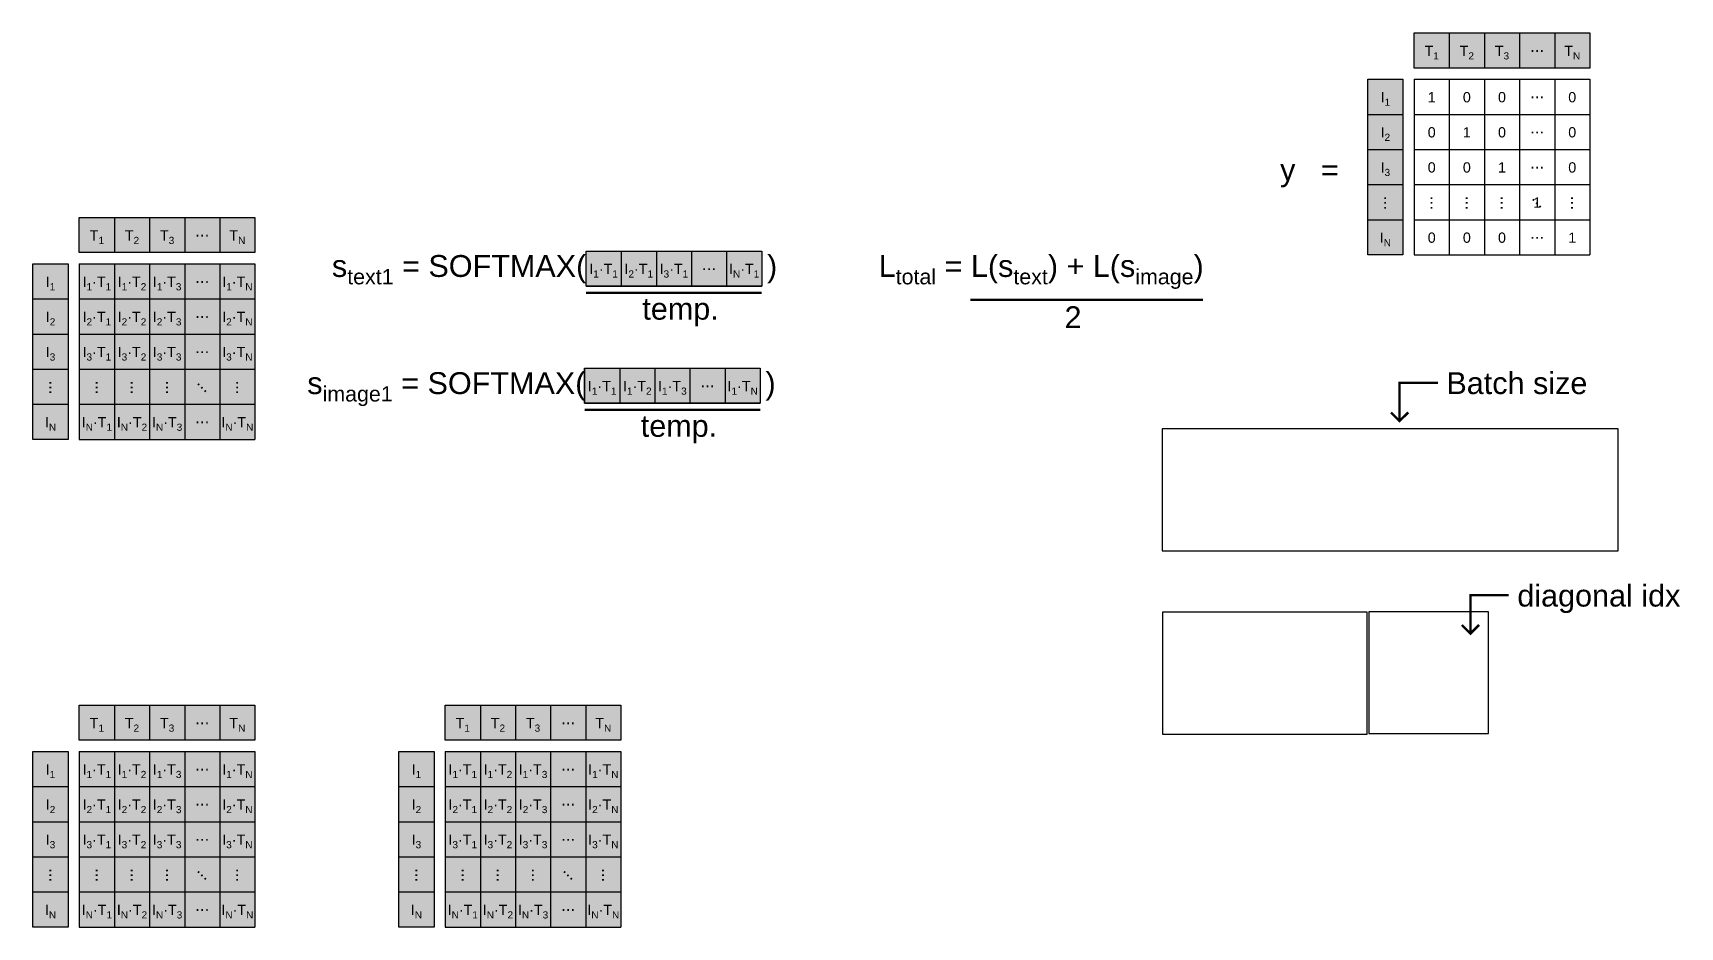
# Model space of a CAD drawing. Header units: inches. Extents: x 50 to 815, y -47 to 438.
# Drawn here: x 477 to 814.5, y -47.3 to 136 of the extents above; entities that cross this region are included whole.
import ezdxf
from ezdxf.xclip import XClip

# ---------------------------------------------------------------- set-up
doc = ezdxf.new("R2010")
doc.units = ezdxf.units.IN
doc.header["$MEASUREMENT"] = 0
doc.header["$XCLIPFRAME"] = 2
for name, color, linetype in [('general_borders', 7, 'Continuous'), ('general_details', 8, 'Continuous'), ('image_fill', 21, 'Continuous'), ('text', 252, 'Continuous'), ('text_fill', 211, 'Continuous'), ('zz_viewport', 40, 'Continuous')]:
    doc.layers.add(name, color=color, linetype=linetype)
doc.styles.get("Standard").update_dxf_attribs({"font": 'arial.ttf'})
picture_1 = doc.add_image_def('image3.png', size_in_pixel=(2150, 580))

# ---------------------------------------------------------------- blocks, each defined once
blk = doc.blocks.new('A$C6698917c')
at = {"layer": 'general_borders'}
image = blk.add_image(picture_1, insert=(0, 0), size_in_units=(93.61, 25.25), dxfattribs=at)
image.dxf.flags = 15

msp = doc.modelspace()

# ---------------------------------------------------------------- hatches: boundary and pattern name
at = {"layer": 'general_details', "true_color": 0x22346e, "transparency": 33554653}
h = msp.add_hatch(color=159, dxfattribs=at)
h.dxf.hatch_style = 1
h.paths.add_polyline_path([(590.33, 84.12), (590.33, 91.32), (597.53, 91.32), (597.53, 84.12)])
at = {"layer": 'general_details', "true_color": 0x22346e, "transparency": 33554498}
h = msp.add_hatch(color=159, dxfattribs=at)
h.dxf.hatch_style = 1
h.paths.add_polyline_path([(597.53, 84.12), (597.53, 91.32), (604.73, 91.32), (604.73, 84.12)])
at = {"layer": 'general_details', "true_color": 0x22346e, "transparency": 33554465}
h = msp.add_hatch(color=159, dxfattribs=at)
h.dxf.hatch_style = 1
h.paths.add_polyline_path([(604.73, 84.12), (604.73, 91.32), (611.93, 91.32), (611.93, 84.12)])
at = {"layer": 'general_details', "true_color": 0x22346e, "transparency": 33554498}
h = msp.add_hatch(color=159, dxfattribs=at)
h.dxf.hatch_style = 1
h.paths.add_polyline_path([(611.93, 84.12), (611.93, 91.32), (619.13, 91.32), (619.13, 84.12)])
at = {"layer": 'general_details', "true_color": 0x22346e, "transparency": 33554483}
h = msp.add_hatch(color=159, dxfattribs=at)
h.dxf.hatch_style = 1
h.paths.add_polyline_path([(619.13, 84.12), (619.13, 91.32), (626.33, 91.32), (626.33, 84.12)])
at = {"layer": 'general_details', "true_color": 0x22346e, "transparency": 33554653}
h = msp.add_hatch(color=159, dxfattribs=at)
h.dxf.hatch_style = 1
h.paths.add_polyline_path([(486.46, 81.51), (493.66, 81.51), (493.66, 88.71), (486.46, 88.71)])
at = {"layer": 'general_details', "true_color": 0x22346e, "transparency": 33554465}
h = msp.add_hatch(color=159, dxfattribs=at)
h.dxf.hatch_style = 1
h.paths.add_polyline_path([(500.86, 88.71), (493.66, 88.71), (493.66, 81.51), (500.86, 81.51)])
at = {"layer": 'general_details', "true_color": 0x22346e, "transparency": 33554483}
h = msp.add_hatch(color=159, dxfattribs=at)
h.dxf.hatch_style = 1
h.paths.add_polyline_path([(508.06, 88.71), (500.86, 88.71), (500.86, 81.51), (508.06, 81.51)])
at = {"layer": 'general_details', "true_color": 0x22346e, "transparency": 33554528}
h = msp.add_hatch(color=159, dxfattribs=at)
h.dxf.hatch_style = 1
h.paths.add_polyline_path([(515.26, 88.71), (508.06, 88.71), (508.06, 81.51), (515.26, 81.51)])
at = {"layer": 'general_details', "true_color": 0x22346e, "transparency": 33554541}
h = msp.add_hatch(color=159, dxfattribs=at)
h.dxf.hatch_style = 1
h.paths.add_polyline_path([(522.46, 88.71), (515.26, 88.71), (515.26, 81.51), (522.46, 81.51)])
at = {"layer": 'general_details', "true_color": 0x22346e, "transparency": 33554498}
h = msp.add_hatch(color=159, dxfattribs=at)
h.dxf.hatch_style = 1
h.paths.add_polyline_path([(493.66, 81.51), (486.46, 81.51), (486.46, 74.31), (493.66, 74.31)])
at = {"layer": 'general_details', "true_color": 0x22346e, "transparency": 33554674}
h = msp.add_hatch(color=159, dxfattribs=at)
h.dxf.hatch_style = 1
h.paths.add_polyline_path([(500.86, 81.51), (493.66, 81.51), (493.66, 74.31), (500.86, 74.31)])
at = {"layer": 'general_details', "true_color": 0x22346e, "transparency": 33554528}
h = msp.add_hatch(color=159, dxfattribs=at)
h.dxf.hatch_style = 1
h.paths.add_polyline_path([(508.06, 81.51), (500.86, 81.51), (500.86, 74.31), (508.06, 74.31)])
at = {"layer": 'general_details', "true_color": 0x22346e, "transparency": 33554498}
h = msp.add_hatch(color=159, dxfattribs=at)
h.dxf.hatch_style = 1
h.paths.add_polyline_path([(515.26, 81.51), (508.06, 81.51), (508.06, 74.31), (515.26, 74.31)])
at = {"layer": 'general_details', "true_color": 0x22346e, "transparency": 33554483}
h = msp.add_hatch(color=159, dxfattribs=at)
h.dxf.hatch_style = 1
h.paths.add_polyline_path([(522.46, 81.51), (515.26, 81.51), (515.26, 74.31), (522.46, 74.31)])
at = {"layer": 'general_details', "true_color": 0x22346e, "transparency": 33554465}
h = msp.add_hatch(color=159, dxfattribs=at)
h.dxf.hatch_style = 1
h.paths.add_polyline_path([(493.66, 74.31), (486.46, 74.31), (486.46, 67.11), (493.66, 67.11)])
at = {"layer": 'general_details', "true_color": 0x22346e, "transparency": 33554483}
h = msp.add_hatch(color=159, dxfattribs=at)
h.dxf.hatch_style = 1
h.paths.add_polyline_path([(500.86, 74.31), (493.66, 74.31), (493.66, 67.11), (500.86, 67.11)])
at = {"layer": 'general_details', "true_color": 0x22346e, "transparency": 33554636}
h = msp.add_hatch(color=159, dxfattribs=at)
h.dxf.hatch_style = 1
h.paths.add_polyline_path([(508.06, 74.31), (500.86, 74.31), (500.86, 67.11), (508.06, 67.11)])
at = {"layer": 'general_details', "true_color": 0x22346e, "transparency": 33554541}
h = msp.add_hatch(color=159, dxfattribs=at)
h.dxf.hatch_style = 1
h.paths.add_polyline_path([(515.26, 74.31), (508.06, 74.31), (508.06, 67.11), (515.26, 67.11)])
at = {"layer": 'general_details', "true_color": 0x22346e, "transparency": 33554483}
h = msp.add_hatch(color=159, dxfattribs=at)
h.dxf.hatch_style = 1
h.paths.add_polyline_path([(522.46, 74.31), (515.26, 74.31), (515.26, 67.11), (522.46, 67.11)])
at = {"layer": 'general_details', "true_color": 0x22346e, "transparency": 33554498}
h = msp.add_hatch(color=159, dxfattribs=at)
h.dxf.hatch_style = 1
h.paths.add_polyline_path([(493.66, 67.11), (486.46, 67.11), (486.46, 59.91), (493.66, 59.91)])
at = {"layer": 'general_details', "true_color": 0x22346e, "transparency": 33554590}
h = msp.add_hatch(color=159, dxfattribs=at)
h.dxf.hatch_style = 1
h.paths.add_polyline_path([(500.86, 67.11), (493.66, 67.11), (493.66, 59.91), (500.86, 59.91)])
at = {"layer": 'general_details', "true_color": 0x22346e, "transparency": 33554483}
h = msp.add_hatch(color=159, dxfattribs=at)
h.dxf.hatch_style = 1
h.paths.add_polyline_path([(508.06, 67.11), (500.86, 67.11), (500.86, 59.91), (508.06, 59.91)])
at = {"layer": 'general_details', "true_color": 0x22346e, "transparency": 33554666}
h = msp.add_hatch(color=159, dxfattribs=at)
h.dxf.hatch_style = 1
h.paths.add_polyline_path([(515.26, 67.11), (508.06, 67.11), (508.06, 59.91), (515.26, 59.91)])
at = {"layer": 'general_details', "true_color": 0x22346e, "transparency": 33554465}
h = msp.add_hatch(color=159, dxfattribs=at)
h.dxf.hatch_style = 1
h.paths.add_polyline_path([(522.46, 67.11), (515.26, 67.11), (515.26, 59.91), (522.46, 59.91)])
at = {"layer": 'general_details', "true_color": 0x22346e, "transparency": 33554653}
h = msp.add_hatch(color=159, dxfattribs=at)
h.dxf.hatch_style = 1
h.paths.add_polyline_path([(590.02, 60.1), (597.22, 60.1), (597.22, 67.3), (590.02, 67.3)])
at = {"layer": 'general_details', "true_color": 0x22346e, "transparency": 33554465}
h = msp.add_hatch(color=159, dxfattribs=at)
h.dxf.hatch_style = 1
h.paths.add_polyline_path([(604.42, 67.3), (597.22, 67.3), (597.22, 60.1), (604.42, 60.1)])
at = {"layer": 'general_details', "true_color": 0x22346e, "transparency": 33554483}
h = msp.add_hatch(color=159, dxfattribs=at)
h.dxf.hatch_style = 1
h.paths.add_polyline_path([(611.62, 67.3), (604.42, 67.3), (604.42, 60.1), (611.62, 60.1)])
at = {"layer": 'general_details', "true_color": 0x22346e, "transparency": 33554528}
h = msp.add_hatch(color=159, dxfattribs=at)
h.dxf.hatch_style = 1
h.paths.add_polyline_path([(618.82, 67.3), (611.62, 67.3), (611.62, 60.1), (618.82, 60.1)])
at = {"layer": 'general_details', "true_color": 0x22346e, "transparency": 33554541}
h = msp.add_hatch(color=159, dxfattribs=at)
h.dxf.hatch_style = 1
h.paths.add_polyline_path([(626.02, 67.3), (618.82, 67.3), (618.82, 60.1), (626.02, 60.1)])
at = {"layer": 'general_details', "true_color": 0x22346e, "transparency": 33554483}
h = msp.add_hatch(color=159, dxfattribs=at)
h.dxf.hatch_style = 1
h.paths.add_polyline_path([(493.66, 59.91), (486.46, 59.91), (486.46, 52.71), (493.66, 52.71)])
at = {"layer": 'general_details', "true_color": 0x22346e, "transparency": 33554559}
h = msp.add_hatch(color=159, dxfattribs=at)
h.dxf.hatch_style = 1
h.paths.add_polyline_path([(500.86, 59.91), (493.66, 59.91), (493.66, 52.71), (500.86, 52.71)])
at = {"layer": 'general_details', "true_color": 0x22346e, "transparency": 33554528}
h = msp.add_hatch(color=159, dxfattribs=at)
h.dxf.hatch_style = 1
h.paths.add_polyline_path([(508.06, 59.91), (500.86, 59.91), (500.86, 52.71), (508.06, 52.71)])
at = {"layer": 'general_details', "true_color": 0x22346e, "transparency": 33554483}
h = msp.add_hatch(color=159, dxfattribs=at)
h.dxf.hatch_style = 1
h.paths.add_polyline_path([(515.26, 59.91), (508.06, 59.91), (508.06, 52.71), (515.26, 52.71)])
at = {"layer": 'general_details', "true_color": 0x22346e, "transparency": 33554656}
h = msp.add_hatch(color=159, dxfattribs=at)
h.dxf.hatch_style = 1
h.paths.add_polyline_path([(522.46, 59.91), (515.26, 59.91), (515.26, 52.71), (522.46, 52.71)])
at = {"layer": 'general_details', "true_color": 0x22346e, "transparency": 33554653}
h = msp.add_hatch(color=159, dxfattribs=at)
h.dxf.hatch_style = 1
h.paths.add_polyline_path([(486.46, -18.49), (493.66, -18.49), (493.66, -11.29), (486.46, -11.29)])
at = {"layer": 'general_details', "true_color": 0x22346e, "transparency": 33554465}
h = msp.add_hatch(color=159, dxfattribs=at)
h.dxf.hatch_style = 1
h.paths.add_polyline_path([(500.86, -11.29), (493.66, -11.29), (493.66, -18.49), (500.86, -18.49)])
at = {"layer": 'general_details', "true_color": 0x22346e, "transparency": 33554483}
h = msp.add_hatch(color=159, dxfattribs=at)
h.dxf.hatch_style = 1
h.paths.add_polyline_path([(508.06, -11.29), (500.86, -11.29), (500.86, -18.49), (508.06, -18.49)])
at = {"layer": 'general_details', "true_color": 0x22346e, "transparency": 33554528}
h = msp.add_hatch(color=159, dxfattribs=at)
h.dxf.hatch_style = 1
h.paths.add_polyline_path([(515.26, -11.29), (508.06, -11.29), (508.06, -18.49), (515.26, -18.49)])
at = {"layer": 'general_details', "true_color": 0x22346e, "transparency": 33554541}
h = msp.add_hatch(color=159, dxfattribs=at)
h.dxf.hatch_style = 1
h.paths.add_polyline_path([(522.46, -11.29), (515.26, -11.29), (515.26, -18.49), (522.46, -18.49)])
at = {"layer": 'general_details', "true_color": 0x22346e, "transparency": 33554653}
h = msp.add_hatch(color=159, dxfattribs=at)
h.dxf.hatch_style = 1
h.paths.add_polyline_path([(561.46, -18.49), (568.66, -18.49), (568.66, -11.29), (561.46, -11.29)])
at = {"layer": 'general_details', "true_color": 0x22346e, "transparency": 33554465}
h = msp.add_hatch(color=159, dxfattribs=at)
h.dxf.hatch_style = 1
h.paths.add_polyline_path([(575.86, -11.29), (568.66, -11.29), (568.66, -18.49), (575.86, -18.49)])
at = {"layer": 'general_details', "true_color": 0x22346e, "transparency": 33554480}
h = msp.add_hatch(color=159, dxfattribs=at)
h.dxf.hatch_style = 1
h.paths.add_polyline_path([(583.06, -11.29), (575.86, -11.29), (575.86, -18.49), (583.06, -18.49)])
at = {"layer": 'general_details', "true_color": 0x22346e, "transparency": 33554475}
h = msp.add_hatch(color=159, dxfattribs=at)
h.dxf.hatch_style = 1
h.paths.add_polyline_path([(590.26, -11.29), (583.06, -11.29), (583.06, -18.49), (590.26, -18.49)])
at = {"layer": 'general_details', "true_color": 0x22346e, "transparency": 33554457}
h = msp.add_hatch(color=159, dxfattribs=at)
h.dxf.hatch_style = 1
h.paths.add_polyline_path([(597.46, -11.29), (590.26, -11.29), (590.26, -18.49), (597.46, -18.49)])
at = {"layer": 'general_details', "true_color": 0x22346e, "transparency": 33554498}
h = msp.add_hatch(color=159, dxfattribs=at)
h.dxf.hatch_style = 1
h.paths.add_polyline_path([(493.66, -18.49), (486.46, -18.49), (486.46, -25.69), (493.66, -25.69)])
at = {"layer": 'general_details', "true_color": 0x22346e, "transparency": 33554674}
h = msp.add_hatch(color=159, dxfattribs=at)
h.dxf.hatch_style = 1
h.paths.add_polyline_path([(500.86, -18.49), (493.66, -18.49), (493.66, -25.69), (500.86, -25.69)])
at = {"layer": 'general_details', "true_color": 0x22346e, "transparency": 33554528}
h = msp.add_hatch(color=159, dxfattribs=at)
h.dxf.hatch_style = 1
h.paths.add_polyline_path([(508.06, -18.49), (500.86, -18.49), (500.86, -25.69), (508.06, -25.69)])
at = {"layer": 'general_details', "true_color": 0x22346e, "transparency": 33554498}
h = msp.add_hatch(color=159, dxfattribs=at)
h.dxf.hatch_style = 1
h.paths.add_polyline_path([(515.26, -18.49), (508.06, -18.49), (508.06, -25.69), (515.26, -25.69)])
at = {"layer": 'general_details', "true_color": 0x22346e, "transparency": 33554483}
h = msp.add_hatch(color=159, dxfattribs=at)
h.dxf.hatch_style = 1
h.paths.add_polyline_path([(522.46, -18.49), (515.26, -18.49), (515.26, -25.69), (522.46, -25.69)])
at = {"layer": 'general_details', "true_color": 0x22346e, "transparency": 33554488}
h = msp.add_hatch(color=159, dxfattribs=at)
h.dxf.hatch_style = 1
h.paths.add_polyline_path([(568.66, -18.49), (561.46, -18.49), (561.46, -25.69), (568.66, -25.69)])
at = {"layer": 'general_details', "true_color": 0x22346e, "transparency": 33554674}
h = msp.add_hatch(color=159, dxfattribs=at)
h.dxf.hatch_style = 1
h.paths.add_polyline_path([(575.86, -18.49), (568.66, -18.49), (568.66, -25.69), (575.86, -25.69)])
at = {"layer": 'general_details', "true_color": 0x22346e, "transparency": 33554462}
h = msp.add_hatch(color=159, dxfattribs=at)
h.dxf.hatch_style = 1
h.paths.add_polyline_path([(583.06, -18.49), (575.86, -18.49), (575.86, -25.69), (583.06, -25.69)])
at = {"layer": 'general_details', "true_color": 0x22346e, "transparency": 33554498}
h = msp.add_hatch(color=159, dxfattribs=at)
h.dxf.hatch_style = 1
h.paths.add_polyline_path([(590.26, -18.49), (583.06, -18.49), (583.06, -25.69), (590.26, -25.69)])
at = {"layer": 'general_details', "true_color": 0x22346e, "transparency": 33554483}
h = msp.add_hatch(color=159, dxfattribs=at)
h.dxf.hatch_style = 1
h.paths.add_polyline_path([(597.46, -18.49), (590.26, -18.49), (590.26, -25.69), (597.46, -25.69)])
at = {"layer": 'general_details', "true_color": 0x22346e, "transparency": 33554516}
h = msp.add_hatch(color=159, dxfattribs=at)
h.dxf.hatch_style = 1
h.paths.add_polyline_path([(493.66, -25.69), (486.46, -25.69), (486.46, -32.89), (493.66, -32.89)])
at = {"layer": 'general_details', "true_color": 0x22346e, "transparency": 33554483}
h = msp.add_hatch(color=159, dxfattribs=at)
h.dxf.hatch_style = 1
h.paths.add_polyline_path([(500.86, -25.69), (493.66, -25.69), (493.66, -32.89), (500.86, -32.89)])
at = {"layer": 'general_details', "true_color": 0x22346e, "transparency": 33554636}
h = msp.add_hatch(color=159, dxfattribs=at)
h.dxf.hatch_style = 1
h.paths.add_polyline_path([(508.06, -25.69), (500.86, -25.69), (500.86, -32.89), (508.06, -32.89)])
at = {"layer": 'general_details', "true_color": 0x22346e, "transparency": 33554554}
h = msp.add_hatch(color=159, dxfattribs=at)
h.dxf.hatch_style = 1
h.paths.add_polyline_path([(515.26, -25.69), (508.06, -25.69), (508.06, -32.89), (515.26, -32.89)])
at = {"layer": 'general_details', "true_color": 0x22346e, "transparency": 33554483}
h = msp.add_hatch(color=159, dxfattribs=at)
h.dxf.hatch_style = 1
h.paths.add_polyline_path([(522.46, -25.69), (515.26, -25.69), (515.26, -32.89), (522.46, -32.89)])
at = {"layer": 'general_details', "true_color": 0x22346e, "transparency": 33554465}
h = msp.add_hatch(color=159, dxfattribs=at)
h.dxf.hatch_style = 1
h.paths.add_polyline_path([(568.66, -25.69), (561.46, -25.69), (561.46, -32.89), (568.66, -32.89)])
at = {"layer": 'general_details', "true_color": 0x22346e, "transparency": 33554483}
h = msp.add_hatch(color=159, dxfattribs=at)
h.dxf.hatch_style = 1
h.paths.add_polyline_path([(575.86, -25.69), (568.66, -25.69), (568.66, -32.89), (575.86, -32.89)])
at = {"layer": 'general_details', "true_color": 0x22346e, "transparency": 33554666}
h = msp.add_hatch(color=159, dxfattribs=at)
h.dxf.hatch_style = 1
h.paths.add_polyline_path([(583.06, -25.69), (575.86, -25.69), (575.86, -32.89), (583.06, -32.89)])
at = {"layer": 'general_details', "true_color": 0x22346e, "transparency": 33554457}
h = msp.add_hatch(color=159, dxfattribs=at)
h.dxf.hatch_style = 1
h.paths.add_polyline_path([(590.26, -25.69), (583.06, -25.69), (583.06, -32.89), (590.26, -32.89)])
at = {"layer": 'general_details', "true_color": 0x22346e, "transparency": 33554483}
h = msp.add_hatch(color=159, dxfattribs=at)
h.dxf.hatch_style = 1
h.paths.add_polyline_path([(597.46, -25.69), (590.26, -25.69), (590.26, -32.89), (597.46, -32.89)])
at = {"layer": 'general_details', "true_color": 0x22346e, "transparency": 33554498}
h = msp.add_hatch(color=159, dxfattribs=at)
h.dxf.hatch_style = 1
h.paths.add_polyline_path([(493.66, -32.89), (486.46, -32.89), (486.46, -40.09), (493.66, -40.09)])
at = {"layer": 'general_details', "true_color": 0x22346e, "transparency": 33554590}
h = msp.add_hatch(color=159, dxfattribs=at)
h.dxf.hatch_style = 1
h.paths.add_polyline_path([(500.86, -32.89), (493.66, -32.89), (493.66, -40.09), (500.86, -40.09)])
at = {"layer": 'general_details', "true_color": 0x22346e, "transparency": 33554483}
h = msp.add_hatch(color=159, dxfattribs=at)
h.dxf.hatch_style = 1
h.paths.add_polyline_path([(508.06, -32.89), (500.86, -32.89), (500.86, -40.09), (508.06, -40.09)])
at = {"layer": 'general_details', "true_color": 0x22346e, "transparency": 33554666}
h = msp.add_hatch(color=159, dxfattribs=at)
h.dxf.hatch_style = 1
h.paths.add_polyline_path([(515.26, -32.89), (508.06, -32.89), (508.06, -40.09), (515.26, -40.09)])
at = {"layer": 'general_details', "true_color": 0x22346e, "transparency": 33554516}
h = msp.add_hatch(color=159, dxfattribs=at)
h.dxf.hatch_style = 1
h.paths.add_polyline_path([(522.46, -32.89), (515.26, -32.89), (515.26, -40.09), (522.46, -40.09)])
at = {"layer": 'general_details', "true_color": 0x22346e, "transparency": 33554460}
h = msp.add_hatch(color=159, dxfattribs=at)
h.dxf.hatch_style = 1
h.paths.add_polyline_path([(568.66, -32.89), (561.46, -32.89), (561.46, -40.09), (568.66, -40.09)])
at = {"layer": 'general_details', "true_color": 0x22346e, "transparency": 33554488}
h = msp.add_hatch(color=159, dxfattribs=at)
h.dxf.hatch_style = 1
h.paths.add_polyline_path([(575.86, -32.89), (568.66, -32.89), (568.66, -40.09), (575.86, -40.09)])
at = {"layer": 'general_details', "true_color": 0x22346e, "transparency": 33554483}
h = msp.add_hatch(color=159, dxfattribs=at)
h.dxf.hatch_style = 1
h.paths.add_polyline_path([(583.06, -32.89), (575.86, -32.89), (575.86, -40.09), (583.06, -40.09)])
at = {"layer": 'general_details', "true_color": 0x22346e, "transparency": 33554666}
h = msp.add_hatch(color=159, dxfattribs=at)
h.dxf.hatch_style = 1
h.paths.add_polyline_path([(590.26, -32.89), (583.06, -32.89), (583.06, -40.09), (590.26, -40.09)])
at = {"layer": 'general_details', "true_color": 0x22346e, "transparency": 33554465}
h = msp.add_hatch(color=159, dxfattribs=at)
h.dxf.hatch_style = 1
h.paths.add_polyline_path([(597.46, -32.89), (590.26, -32.89), (590.26, -40.09), (597.46, -40.09)])
at = {"layer": 'general_details', "true_color": 0x22346e, "transparency": 33554483}
h = msp.add_hatch(color=159, dxfattribs=at)
h.dxf.hatch_style = 1
h.paths.add_polyline_path([(493.66, -40.09), (486.46, -40.09), (486.46, -47.29), (493.66, -47.29)])
at = {"layer": 'general_details', "true_color": 0x22346e, "transparency": 33554559}
h = msp.add_hatch(color=159, dxfattribs=at)
h.dxf.hatch_style = 1
h.paths.add_polyline_path([(500.86, -40.09), (493.66, -40.09), (493.66, -47.29), (500.86, -47.29)])
at = {"layer": 'general_details', "true_color": 0x22346e, "transparency": 33554528}
h = msp.add_hatch(color=159, dxfattribs=at)
h.dxf.hatch_style = 1
h.paths.add_polyline_path([(508.06, -40.09), (500.86, -40.09), (500.86, -47.29), (508.06, -47.29)])
at = {"layer": 'general_details', "true_color": 0x22346e, "transparency": 33554483}
h = msp.add_hatch(color=159, dxfattribs=at)
h.dxf.hatch_style = 1
h.paths.add_polyline_path([(515.26, -40.09), (508.06, -40.09), (508.06, -47.29), (515.26, -47.29)])
at = {"layer": 'general_details', "true_color": 0x22346e, "transparency": 33554656}
h = msp.add_hatch(color=159, dxfattribs=at)
h.dxf.hatch_style = 1
h.paths.add_polyline_path([(522.46, -40.09), (515.26, -40.09), (515.26, -47.29), (522.46, -47.29)])
at = {"layer": 'general_details', "true_color": 0x22346e, "transparency": 33554457}
h = msp.add_hatch(color=159, dxfattribs=at)
h.dxf.hatch_style = 1
h.paths.add_polyline_path([(568.66, -40.09), (561.46, -40.09), (561.46, -47.29), (568.66, -47.29)])
at = {"layer": 'general_details', "true_color": 0x22346e, "transparency": 33554475}
h = msp.add_hatch(color=159, dxfattribs=at)
h.dxf.hatch_style = 1
h.paths.add_polyline_path([(575.86, -40.09), (568.66, -40.09), (568.66, -47.29), (575.86, -47.29)])
at = {"layer": 'general_details', "true_color": 0x22346e, "transparency": 33554495}
h = msp.add_hatch(color=159, dxfattribs=at)
h.dxf.hatch_style = 1
h.paths.add_polyline_path([(583.06, -40.09), (575.86, -40.09), (575.86, -47.29), (583.06, -47.29)])
at = {"layer": 'general_details', "true_color": 0x22346e, "transparency": 33554483}
h = msp.add_hatch(color=159, dxfattribs=at)
h.dxf.hatch_style = 1
h.paths.add_polyline_path([(590.26, -40.09), (583.06, -40.09), (583.06, -47.29), (590.26, -47.29)])
at = {"layer": 'general_details', "true_color": 0x22346e, "transparency": 33554656}
h = msp.add_hatch(color=159, dxfattribs=at)
h.dxf.hatch_style = 1
h.paths.add_polyline_path([(597.46, -40.09), (590.26, -40.09), (590.26, -47.29), (597.46, -47.29)])
at = {"layer": 'image_fill', "transparency": 33554483}
h = msp.add_hatch(color=256, dxfattribs=at)
h.dxf.hatch_style = 1
h.paths.add_polyline_path([(750.55, 126.55), (757.75, 126.55), (757.75, 90.55), (750.55, 90.55)])
h = msp.add_hatch(color=256, dxfattribs=at)
h.dxf.hatch_style = 1
h.paths.add_polyline_path([(476.96, 88.71), (484.16, 88.71), (484.16, 52.71), (476.96, 52.71)])
h = msp.add_hatch(color=256, dxfattribs=at)
h.dxf.hatch_style = 1
h.paths.add_polyline_path([(476.96, -11.29), (484.16, -11.29), (484.16, -47.29), (476.96, -47.29)])
h = msp.add_hatch(color=256, dxfattribs=at)
h.dxf.hatch_style = 1
h.paths.add_polyline_path([(551.96, -11.29), (559.16, -11.29), (559.16, -47.29), (551.96, -47.29)])
at = {"layer": 'text_fill', "transparency": 33554483}
h = msp.add_hatch(color=256, dxfattribs=at)
h.dxf.hatch_style = 1
h.paths.add_polyline_path([(760.05, 136.05), (796.05, 136.05), (796.05, 128.85), (760.05, 128.85)])
h = msp.add_hatch(color=256, dxfattribs=at)
h.dxf.hatch_style = 1
h.paths.add_polyline_path([(486.46, 98.21), (522.46, 98.21), (522.46, 91.01), (486.46, 91.01)])
h = msp.add_hatch(color=256, dxfattribs=at)
h.dxf.hatch_style = 1
h.paths.add_polyline_path([(486.46, -1.79), (522.46, -1.79), (522.46, -8.99), (486.46, -8.99)])
h = msp.add_hatch(color=256, dxfattribs=at)
h.dxf.hatch_style = 1
h.paths.add_polyline_path([(561.46, -1.79), (597.46, -1.79), (597.46, -8.99), (561.46, -8.99)])

# ---------------------------------------------------------------- linework, layer by layer
for points in [[(590.33, 91.32), (626.33, 91.32), (626.33, 84.12), (590.33, 84.12)], [(590.02, 67.3), (626.02, 67.3), (626.02, 60.1), (590.02, 60.1)]]:
    msp.add_lwpolyline(points, close=True)
at = {"layer": 'general_borders'}
for points in [[(760.05, 136.05), (796.05, 136.05), (796.05, 128.85), (760.05, 128.85)], [(750.55, 126.55), (757.75, 126.55), (757.75, 90.55), (750.55, 90.55)], [(486.46, 98.21), (522.46, 98.21), (522.46, 91.01), (486.46, 91.01)], [(476.96, 88.71), (484.16, 88.71), (484.16, 52.71), (476.96, 52.71)], [(486.46, -1.79), (522.46, -1.79), (522.46, -8.99), (486.46, -8.99)], [(561.46, -1.79), (597.46, -1.79), (597.46, -8.99), (561.46, -8.99)], [(476.96, -11.29), (484.16, -11.29), (484.16, -47.29), (476.96, -47.29)], [(551.96, -11.29), (559.16, -11.29), (559.16, -47.29), (551.96, -47.29)]]:
    msp.add_lwpolyline(points, close=True, dxfattribs=at)
for points in [[(760.05, 126.55), (796.05, 126.55)], [(760.05, 126.55), (760.05, 90.55)], [(796.05, 126.55), (796.05, 90.55)], [(590.33, 91.32), (626.33, 91.32)], [(626.33, 91.32), (626.33, 84.12)], [(486.46, 88.71), (522.46, 88.71)], [(486.46, 88.71), (486.46, 52.71)], [(522.46, 88.71), (522.46, 52.71)], [(760.05, 90.55), (796.05, 90.55)], [(590.02, 67.3), (626.02, 67.3)], [(590.02, 67.3), (590.02, 60.1)], [(626.02, 67.3), (626.02, 60.1)], [(486.46, 52.71), (522.46, 52.71)], [(486.46, -11.29), (522.46, -11.29)], [(486.46, -11.29), (486.46, -47.29)], [(522.46, -11.29), (522.46, -47.29)], [(561.46, -11.29), (597.46, -11.29)], [(561.46, -11.29), (561.46, -47.29)], [(597.46, -11.29), (597.46, -47.29)], [(486.46, -47.29), (522.46, -47.29)], [(561.46, -47.29), (597.46, -47.29)]]:
    msp.add_lwpolyline(points, dxfattribs=at)
at = {"layer": 'general_borders', "const_width": 0.5}
for points in [[(590.33, 82.77), (626.33, 82.77)], [(669.1, 81.33), (716.77, 81.33)], [(590.02, 58.74), (626.02, 58.74)]]:
    msp.add_lwpolyline(points, dxfattribs=at)
at = {"layer": 'general_details'}
for points in [[(767.25, 136.05), (767.25, 128.85)], [(774.45, 136.05), (774.45, 128.85)], [(781.65, 136.05), (781.65, 128.85)], [(788.85, 136.05), (788.85, 128.85)], [(767.25, 126.55), (767.25, 90.55)], [(774.45, 126.55), (774.45, 90.55)], [(781.65, 126.55), (781.65, 90.55)], [(788.85, 126.55), (788.85, 90.55)], [(750.55, 119.35), (757.75, 119.35)], [(760.05, 119.35), (796.05, 119.35)], [(750.55, 112.15), (757.75, 112.15)], [(760.05, 112.15), (796.05, 112.15)], [(750.55, 104.95), (757.75, 104.95)], [(760.05, 104.95), (796.05, 104.95)], [(493.66, 98.21), (493.66, 91.01)], [(500.86, 98.21), (500.86, 91.01)], [(508.06, 98.21), (508.06, 91.01)], [(515.26, 98.21), (515.26, 91.01)], [(750.55, 97.75), (757.75, 97.75)], [(760.05, 97.75), (796.05, 97.75)], [(597.53, 91.32), (597.53, 84.12)], [(604.73, 91.32), (604.73, 84.12)], [(611.93, 91.32), (611.93, 84.12)], [(619.13, 91.32), (619.13, 84.12)], [(493.66, 88.71), (493.66, 52.71)], [(500.86, 88.71), (500.86, 52.71)], [(508.06, 88.71), (508.06, 52.71)], [(515.26, 88.71), (515.26, 52.71)], [(476.96, 81.51), (484.16, 81.51)], [(486.46, 81.51), (522.46, 81.51)], [(590.33, 84.12), (626.33, 84.12)], [(476.96, 74.31), (484.16, 74.31)], [(486.46, 74.31), (522.46, 74.31)], [(476.96, 67.11), (484.16, 67.11)], [(486.46, 67.11), (522.46, 67.11)], [(597.22, 67.3), (597.22, 60.1)], [(604.42, 67.3), (604.42, 60.1)], [(611.62, 67.3), (611.62, 60.1)], [(618.82, 67.3), (618.82, 60.1)], [(476.96, 59.91), (484.16, 59.91)], [(486.46, 59.91), (522.46, 59.91)], [(590.02, 60.1), (626.02, 60.1)], [(493.66, -1.79), (493.66, -8.99)], [(500.86, -1.79), (500.86, -8.99)], [(508.06, -1.79), (508.06, -8.99)], [(515.26, -1.79), (515.26, -8.99)], [(568.66, -1.79), (568.66, -8.99)], [(575.86, -1.79), (575.86, -8.99)], [(583.06, -1.79), (583.06, -8.99)], [(590.26, -1.79), (590.26, -8.99)], [(493.66, -11.29), (493.66, -47.29)], [(500.86, -11.29), (500.86, -47.29)], [(508.06, -11.29), (508.06, -47.29)], [(515.26, -11.29), (515.26, -47.29)], [(568.66, -11.29), (568.66, -47.29)], [(575.86, -11.29), (575.86, -47.29)], [(583.06, -11.29), (583.06, -47.29)], [(590.26, -11.29), (590.26, -47.29)], [(476.96, -18.49), (484.16, -18.49)], [(486.46, -18.49), (522.46, -18.49)], [(551.96, -18.49), (559.16, -18.49)], [(561.46, -18.49), (597.46, -18.49)], [(476.96, -25.69), (484.16, -25.69)], [(486.46, -25.69), (522.46, -25.69)], [(551.96, -25.69), (559.16, -25.69)], [(561.46, -25.69), (597.46, -25.69)], [(476.96, -32.89), (484.16, -32.89)], [(486.46, -32.89), (522.46, -32.89)], [(551.96, -32.89), (559.16, -32.89)], [(561.46, -32.89), (597.46, -32.89)], [(476.96, -40.09), (484.16, -40.09)], [(486.46, -40.09), (522.46, -40.09)], [(551.96, -40.09), (559.16, -40.09)], [(561.46, -40.09), (597.46, -40.09)]]:
    msp.add_lwpolyline(points, dxfattribs=at)
at = {"layer": 'text'}
for points in [[(764.91, 64.32, 0.5, 0.5, 0), (757.05, 64.32, 0.5, 0.5, 0), (757.05, 56.46, 0, 0, 0)], [(779.44, 20.75, 0.5, 0.5, 0), (771.58, 20.75, 0.5, 0.5, 0), (771.58, 12.89, 0, 0, 0)]]:
    msp.add_lwpolyline(points, format="xyseb", dxfattribs=at)
at = {"layer": 'text', "const_width": 0.5}
for points in [[(755.29, 58.22), (757.05, 56.46), (758.82, 58.22)], [(769.81, 14.66), (771.58, 12.89), (773.35, 14.66)]]:
    msp.add_lwpolyline(points, dxfattribs=at)

# ---------------------------------------------------------------- block references
at = {"layer": 'zz_viewport', "color": 7, "true_color": 0xffffff}
ref = msp.add_blockref('A$C6698917c', (708.28, 29.76), dxfattribs=at)
XClip(ref).set_block_clipping_path([(0.1098064727, 0.1253135128), (93.5508973813, 25.1142159067)])
ref = msp.add_blockref('A$C6698917c', (708.33, -7.86), dxfattribs=at)
XClip(ref).set_block_clipping_path([(0.1098064727, 0.1253135128), (42.0675527934, 25.1142159067)])
ref = msp.add_blockref('A$C6698917c', (682.58, -7.74), dxfattribs=at)
XClip(ref).set_block_clipping_path([(68.2039292853, 0.1253135128), (92.6810363036, 25.1142159067)])

# ---------------------------------------------------------------- texts
at = {"layer": 'general_borders', "attachment_point": 1}
for s, width, insert, char_height in [('\\A1;y   =', 102.4418, (732.58, 110.21), 4.483), ('\\A1;s{\\H0.7x;\\S^ text1;} = SOFTMAX(', 54.1372, (538.24, 90.5), 4.4833), (')', 4.4833, (627.42, 90.5), 4.48), ('\\A1;L{\\H0.7x;\\S^ total;} = L(s{\\H0.7x;\\S^ text;}) + L(s{\\H0.7x;\\S^ image;})', 102.4418, (650.3, 90.5), 4.4833), ('temp.', 4.4833, (601.86, 81.73), 4.483), ('2', 4.4833, (688.39, 79.99), 4.48), ('\\A1;s{\\H0.7x;\\S^ image1;} = SOFTMAX(', 57.3717, (533.19, 66.48), 4.4833), (')', 4.4833, (627.1, 66.48), 4.48), ('temp.', 4.4833, (601.54, 57.71), 4.483)]:
    msp.add_mtext_dynamic_manual_height_columns(s, width=width, gutter_width=22.42, heights=[0], dxfattribs=dict(at, insert=insert, char_height=char_height))
at = {"layer": 'text', "attachment_point": 1}
for s, width, gutter_width, insert, char_height in [('\\A1;\\pxqc;T{\\H0.7x;\\S^ 1;}', 7.2, 1, (760.05, 133.42), 2.1), ('\\A1;\\pxqc;T{\\H0.7x;\\S^ 2;}', 7.2, 1, (767.25, 133.42), 2.1), ('\\A1;\\pxqc;T{\\H0.7x;\\S^ 3;}', 7.2, 1, (774.45, 133.42), 2.1), ('\\pxqc;...', 7.2, 1, (781.65, 134.64), 2.5), ('\\A1;\\pxqc;T{\\H0.7x;\\S^ N;}', 7.2, 1, (788.85, 133.42), 2.1), ('\\A1;\\pxqc;I{\\H0.7x;\\S^ 1;}', 7.2, 1, (750.55, 123.92), 2.1), ('\\A1;\\pxqc;1', 7.2, 1, (760.05, 123.92), 2.1), ('\\A1;\\pxqc;0', 7.2, 1, (767.25, 123.92), 2.1), ('\\A1;\\pxqc;0', 7.2, 1, (774.45, 123.92), 2.1), ('\\pxqc;...', 7.2, 1, (781.65, 125.14), 2.5), ('\\A1;\\pxqc;0', 7.2, 1, (788.85, 123.92), 2.1), ('\\A1;\\pxqc;I{\\H0.7x;\\S^ 2;}', 7.2, 1, (750.55, 116.72), 2.1), ('\\A1;\\pxqc;0', 7.2, 1, (760.05, 116.72), 2.1), ('\\A1;\\pxqc;1', 7.2, 1, (767.25, 116.72), 2.1), ('\\A1;\\pxqc;0', 7.2, 1, (774.45, 116.72), 2.1), ('\\pxqc;...', 7.2, 1, (781.65, 117.94), 2.5), ('\\A1;\\pxqc;0', 7.2, 1, (788.85, 116.72), 2.1), ('\\A1;\\pxqc;I{\\H0.7x;\\S^ 3;}', 7.2, 1, (750.55, 109.52), 2.1), ('\\A1;\\pxqc;0', 7.2, 1, (760.05, 109.52), 2.1), ('\\A1;\\pxqc;0', 7.2, 1, (767.25, 109.52), 2.1), ('\\A1;\\pxqc;1', 7.2, 1, (774.45, 109.52), 2.1), ('\\pxqc;...', 7.2, 1, (781.65, 110.74), 2.5), ('\\A1;\\pxqc;0', 7.2, 1, (788.85, 109.52), 2.1), ('\\A1;\\pxqc;1', 7.2, 1, (781.65, 102.32), 2.1), ('\\A1;\\pxqc;T{\\H0.7x;\\S^ 1;}', 7.2, 1, (486.46, 95.58), 2.1), ('\\A1;\\pxqc;T{\\H0.7x;\\S^ 2;}', 7.2, 1, (493.66, 95.58), 2.1), ('\\A1;\\pxqc;T{\\H0.7x;\\S^ 3;}', 7.2, 1, (500.86, 95.58), 2.1), ('\\pxqc;...', 7.2, 1, (508.06, 96.8), 2.5), ('\\A1;\\pxqc;T{\\H0.7x;\\S^ N;}', 7.2, 1, (515.26, 95.58), 2.1), ('\\A1;\\pxqc;I{\\H0.7x;\\S^ N;}', 7.2, 1, (750.55, 95.12), 2.1), ('\\A1;\\pxqc;0', 7.2, 1, (760.05, 95.12), 2.1), ('\\A1;\\pxqc;0', 7.2, 1, (767.25, 95.12), 2.1), ('\\A1;\\pxqc;0', 7.2, 1, (774.45, 95.12), 2.1), ('\\A1;\\pxqc;1', 7.2, 1, (788.85, 95.12), 2.1), ('\\pxqc;...', 7.2, 1, (781.65, 96.34), 2.5), ('\\A1;\\pxqc;I{\\H0.7x;\\S^ 2;}·T{\\H0.7x;\\S^ 1;}', 7.2, 1, (597.53, 88.7), 2.1), ('\\A1;\\pxqc;I{\\H0.7x;\\S^ 3;}·T{\\H0.7x;\\S^ 1;}', 7.2, 1, (604.73, 88.7), 2.1), ('\\pxqc;...', 7.2, 1, (611.93, 89.92), 2.5), ('\\A1;\\pxqc;I{\\H0.7x;\\S^ N;}·T{\\H0.7x;\\S^ 1;}', 7.2, 1, (619.13, 88.7), 2.1), ('\\A1;\\pxqc;I{\\H0.7x;\\S^ 1;}', 7.2, 1, (476.96, 86.08), 2.1), ('\\A1;\\pxqc;I{\\H0.7x;\\S^ 1;}·T{\\H0.7x;\\S^ 2;}', 7.2, 1, (493.66, 86.08), 2.1), ('\\A1;\\pxqc;I{\\H0.7x;\\S^ 1;}·T{\\H0.7x;\\S^ 3;}', 7.2, 1, (500.86, 86.08), 2.1), ('\\pxqc;...', 7.2, 1, (508.06, 87.3), 2.5), ('\\A1;\\pxqc;I{\\H0.7x;\\S^ 1;}·T{\\H0.7x;\\S^ N;}', 7.2, 1, (515.26, 86.08), 2.1), ('\\A1;\\pxqc;I{\\H0.7x;\\S^ 2;}', 7.2, 1, (476.96, 78.88), 2.1), ('\\A1;\\pxqc;I{\\H0.7x;\\S^ 2;}·T{\\H0.7x;\\S^ 1;}', 7.2, 1, (486.46, 78.88), 2.1), ('\\A1;\\pxqc;I{\\H0.7x;\\S^ 2;}·T{\\H0.7x;\\S^ 3;}', 7.2, 1, (500.86, 78.88), 2.1), ('\\pxqc;...', 7.2, 1, (508.06, 80.1), 2.5), ('\\A1;\\pxqc;I{\\H0.7x;\\S^ 2;}·T{\\H0.7x;\\S^ N;}', 7.2, 1, (515.26, 78.88), 2.1), ('\\A1;\\pxqc;I{\\H0.7x;\\S^ 3;}', 7.2, 1, (476.96, 71.68), 2.1), ('\\A1;\\pxqc;I{\\H0.7x;\\S^ 3;}·T{\\H0.7x;\\S^ 1;}', 7.2, 1, (486.46, 71.68), 2.1), ('\\A1;\\pxqc;I{\\H0.7x;\\S^ 3;}·T{\\H0.7x;\\S^ 2;}', 7.2, 1, (493.66, 71.68), 2.1), ('\\A1;\\pxqc;I{\\H0.7x;\\S^ 3;}·T{\\H0.7x;\\S^ N;}', 7.2, 1, (515.26, 71.68), 2.1), ('\\pxqc;...', 7.2, 1, (508.06, 72.9), 2.5), ('\\A1;\\pxqc;I{\\H0.7x;\\S^ 1;}·T{\\H0.7x;\\S^ 2;}', 7.2, 1, (597.22, 64.68), 2.1), ('\\A1;\\pxqc;I{\\H0.7x;\\S^ 1;}·T{\\H0.7x;\\S^ 3;}', 7.2, 1, (604.42, 64.68), 2.1), ('\\A1;\\pxqc;I{\\H0.7x;\\S^ 1;}·T{\\H0.7x;\\S^ N;}', 7.2, 1, (618.82, 64.68), 2.1), ('\\A1;Batch size', 57.3717, 22.42, (766.66, 66.48), 4.4833), ('\\pxqc;...', 7.2, 1, (611.62, 65.89), 2.5), ('\\A1;\\pxqc;I{\\H0.7x;\\S^ N;}', 7.2, 1, (476.96, 57.28), 2.1), ('\\A1;\\pxqc;I{\\H0.7x;\\S^ N;}·T{\\H0.7x;\\S^ 1;}', 7.2, 1, (486.46, 57.28), 2.1), ('\\A1;\\pxqc;I{\\H0.7x;\\S^ N;}·T{\\H0.7x;\\S^ 2;}', 7.2, 1, (493.66, 57.28), 2.1), ('\\A1;\\pxqc;I{\\H0.7x;\\S^ N;}·T{\\H0.7x;\\S^ 3;}', 7.2, 1, (500.86, 57.28), 2.1), ('\\pxqc;...', 7.2, 1, (508.06, 58.5), 2.5), ('\\A1;diagonal idx', 57.3717, 22.42, (781.19, 22.91), 4.4833), ('\\A1;\\pxqc;T{\\H0.7x;\\S^ 1;}', 7.2, 1, (486.46, -4.42), 2.1), ('\\A1;\\pxqc;T{\\H0.7x;\\S^ 2;}', 7.2, 1, (493.66, -4.42), 2.1), ('\\A1;\\pxqc;T{\\H0.7x;\\S^ 3;}', 7.2, 1, (500.86, -4.42), 2.1), ('\\pxqc;...', 7.2, 1, (508.06, -3.2), 2.5), ('\\A1;\\pxqc;T{\\H0.7x;\\S^ N;}', 7.2, 1, (515.26, -4.42), 2.1), ('\\A1;\\pxqc;T{\\H0.7x;\\S^ 1;}', 7.2, 1, (561.46, -4.42), 2.1), ('\\A1;\\pxqc;T{\\H0.7x;\\S^ 2;}', 7.2, 1, (568.66, -4.42), 2.1), ('\\A1;\\pxqc;T{\\H0.7x;\\S^ 3;}', 7.2, 1, (575.86, -4.42), 2.1), ('\\pxqc;...', 7.2, 1, (583.06, -3.2), 2.5), ('\\A1;\\pxqc;T{\\H0.7x;\\S^ N;}', 7.2, 1, (590.26, -4.42), 2.1), ('\\A1;\\pxqc;I{\\H0.7x;\\S^ 1;}', 7.2, 1, (476.96, -13.92), 2.1), ('\\A1;\\pxqc;I{\\H0.7x;\\S^ 1;}·T{\\H0.7x;\\S^ 2;}', 7.2, 1, (493.66, -13.92), 2.1), ('\\A1;\\pxqc;I{\\H0.7x;\\S^ 1;}·T{\\H0.7x;\\S^ 3;}', 7.2, 1, (500.86, -13.92), 2.1), ('\\pxqc;...', 7.2, 1, (508.06, -12.7), 2.5), ('\\A1;\\pxqc;I{\\H0.7x;\\S^ 1;}·T{\\H0.7x;\\S^ N;}', 7.2, 1, (515.26, -13.92), 2.1), ('\\A1;\\pxqc;I{\\H0.7x;\\S^ 1;}', 7.2, 1, (551.96, -13.92), 2.1), ('\\A1;\\pxqc;I{\\H0.7x;\\S^ 1;}·T{\\H0.7x;\\S^ 2;}', 7.2, 1, (568.66, -13.92), 2.1), ('\\A1;\\pxqc;I{\\H0.7x;\\S^ 1;}·T{\\H0.7x;\\S^ 3;}', 7.2, 1, (575.86, -13.92), 2.1), ('\\pxqc;...', 7.2, 1, (583.06, -12.7), 2.5), ('\\A1;\\pxqc;I{\\H0.7x;\\S^ 1;}·T{\\H0.7x;\\S^ N;}', 7.2, 1, (590.26, -13.92), 2.1), ('\\A1;\\pxqc;I{\\H0.7x;\\S^ 2;}', 7.2, 1, (476.96, -21.12), 2.1), ('\\A1;\\pxqc;I{\\H0.7x;\\S^ 2;}·T{\\H0.7x;\\S^ 1;}', 7.2, 1, (486.46, -21.12), 2.1), ('\\A1;\\pxqc;I{\\H0.7x;\\S^ 2;}·T{\\H0.7x;\\S^ 3;}', 7.2, 1, (500.86, -21.12), 2.1), ('\\pxqc;...', 7.2, 1, (508.06, -19.9), 2.5), ('\\A1;\\pxqc;I{\\H0.7x;\\S^ 2;}·T{\\H0.7x;\\S^ N;}', 7.2, 1, (515.26, -21.12), 2.1), ('\\A1;\\pxqc;I{\\H0.7x;\\S^ 2;}', 7.2, 1, (551.96, -21.12), 2.1), ('\\A1;\\pxqc;I{\\H0.7x;\\S^ 2;}·T{\\H0.7x;\\S^ 1;}', 7.2, 1, (561.46, -21.12), 2.1), ('\\A1;\\pxqc;I{\\H0.7x;\\S^ 2;}·T{\\H0.7x;\\S^ 3;}', 7.2, 1, (575.86, -21.12), 2.1), ('\\pxqc;...', 7.2, 1, (583.06, -19.9), 2.5), ('\\A1;\\pxqc;I{\\H0.7x;\\S^ 2;}·T{\\H0.7x;\\S^ N;}', 7.2, 1, (590.26, -21.12), 2.1), ('\\A1;\\pxqc;I{\\H0.7x;\\S^ 3;}', 7.2, 1, (476.96, -28.32), 2.1), ('\\A1;\\pxqc;I{\\H0.7x;\\S^ 3;}·T{\\H0.7x;\\S^ 1;}', 7.2, 1, (486.46, -28.32), 2.1), ('\\A1;\\pxqc;I{\\H0.7x;\\S^ 3;}·T{\\H0.7x;\\S^ 2;}', 7.2, 1, (493.66, -28.32), 2.1), ('\\pxqc;...', 7.2, 1, (508.06, -27.1), 2.5), ('\\A1;\\pxqc;I{\\H0.7x;\\S^ 3;}·T{\\H0.7x;\\S^ N;}', 7.2, 1, (515.26, -28.32), 2.1), ('\\A1;\\pxqc;I{\\H0.7x;\\S^ 3;}', 7.2, 1, (551.96, -28.32), 2.1), ('\\A1;\\pxqc;I{\\H0.7x;\\S^ 3;}·T{\\H0.7x;\\S^ 1;}', 7.2, 1, (561.46, -28.32), 2.1), ('\\A1;\\pxqc;I{\\H0.7x;\\S^ 3;}·T{\\H0.7x;\\S^ 2;}', 7.2, 1, (568.66, -28.32), 2.1), ('\\pxqc;...', 7.2, 1, (583.06, -27.1), 2.5), ('\\A1;\\pxqc;I{\\H0.7x;\\S^ 3;}·T{\\H0.7x;\\S^ N;}', 7.2, 1, (590.26, -28.32), 2.1), ('\\A1;\\pxqc;I{\\H0.7x;\\S^ N;}', 7.2, 1, (476.96, -42.72), 2.1), ('\\A1;\\pxqc;I{\\H0.7x;\\S^ N;}·T{\\H0.7x;\\S^ 1;}', 7.2, 1, (486.46, -42.72), 2.1), ('\\A1;\\pxqc;I{\\H0.7x;\\S^ N;}·T{\\H0.7x;\\S^ 2;}', 7.2, 1, (493.66, -42.72), 2.1), ('\\A1;\\pxqc;I{\\H0.7x;\\S^ N;}·T{\\H0.7x;\\S^ 3;}', 7.2, 1, (500.86, -42.72), 2.1), ('\\pxqc;...', 7.2, 1, (508.06, -41.5), 2.5), ('\\A1;\\pxqc;I{\\H0.7x;\\S^ N;}', 7.2, 1, (551.96, -42.72), 2.1), ('\\A1;\\pxqc;I{\\H0.7x;\\S^ N;}·T{\\H0.7x;\\S^ 1;}', 7.2, 1, (561.46, -42.72), 2.1), ('\\A1;\\pxqc;I{\\H0.7x;\\S^ N;}·T{\\H0.7x;\\S^ 2;}', 7.2, 1, (568.66, -42.72), 2.1), ('\\A1;\\pxqc;I{\\H0.7x;\\S^ N;}·T{\\H0.7x;\\S^ 3;}', 7.2, 1, (575.86, -42.72), 2.1), ('\\pxqc;...', 7.2, 1, (583.06, -41.5), 2.5)]:
    msp.add_mtext_dynamic_manual_height_columns(s, width=width, gutter_width=gutter_width, heights=[0], dxfattribs=dict(at, insert=insert, char_height=char_height))
at = {"layer": 'text', "char_height": 2.5, "attachment_point": 1, "rotation": 90}
for insert in [(751.8, 97.58), (761.3, 97.58), (768.5, 97.58), (775.7, 97.58), (790.1, 97.58), (478.21, 59.74), (487.71, 59.74), (494.91, 59.74), (502.11, 59.74), (516.51, 59.74), (478.21, -40.26), (487.71, -40.26), (494.91, -40.26), (502.11, -40.26), (516.51, -40.26), (553.21, -40.26), (562.71, -40.26), (569.91, -40.26), (577.11, -40.26), (591.51, -40.26)]:
    msp.add_mtext_dynamic_manual_height_columns('\\pxqc;...', width=7.2, gutter_width=1, heights=[0], dxfattribs=dict(at, insert=insert))
at = {"layer": 'text', "color": 7, "true_color": 0xffffff, "char_height": 2.5, "attachment_point": 1, "rotation": 135}
for insert in [(786.11, 96.96), (512.51, 59.12), (512.51, -40.88), (587.51, -40.88)]:
    msp.add_mtext_dynamic_manual_height_columns('\\pxqc;...', width=7.2, gutter_width=1, heights=[0], dxfattribs=dict(at, insert=insert))
at = {"layer": 'text', "color": 7, "true_color": 0xffffff, "char_height": 2.1, "attachment_point": 1}
for s, insert in [('\\A1;\\pxqc;I{\\H0.7x;\\S^ 1;}·T{\\H0.7x;\\S^ 1;}', (590.33, 88.7)), ('\\A1;\\pxqc;I{\\H0.7x;\\S^ 1;}·T{\\H0.7x;\\S^ 1;}', (486.46, 86.08)), ('\\A1;\\pxqc;I{\\H0.7x;\\S^ 2;}·T{\\H0.7x;\\S^ 2;}', (493.66, 78.88)), ('\\A1;\\pxqc;I{\\H0.7x;\\S^ 3;}·T{\\H0.7x;\\S^ 3;}', (500.86, 71.68)), ('\\A1;\\pxqc;I{\\H0.7x;\\S^ 1;}·T{\\H0.7x;\\S^ 1;}', (590.02, 64.68)), ('\\A1;\\pxqc;I{\\H0.7x;\\S^ N;}·T{\\H0.7x;\\S^ N;}', (515.26, 57.28)), ('\\A1;\\pxqc;I{\\H0.7x;\\S^ 1;}·T{\\H0.7x;\\S^ 1;}', (486.46, -13.92)), ('\\A1;\\pxqc;I{\\H0.7x;\\S^ 1;}·T{\\H0.7x;\\S^ 1;}', (561.46, -13.92)), ('\\A1;\\pxqc;I{\\H0.7x;\\S^ 2;}·T{\\H0.7x;\\S^ 2;}', (493.66, -21.12)), ('\\A1;\\pxqc;I{\\H0.7x;\\S^ 2;}·T{\\H0.7x;\\S^ 2;}', (568.66, -21.12)), ('\\A1;\\pxqc;I{\\H0.7x;\\S^ 3;}·T{\\H0.7x;\\S^ 3;}', (500.86, -28.32)), ('\\A1;\\pxqc;I{\\H0.7x;\\S^ 3;}·T{\\H0.7x;\\S^ 3;}', (575.86, -28.32)), ('\\A1;\\pxqc;I{\\H0.7x;\\S^ N;}·T{\\H0.7x;\\S^ N;}', (515.26, -42.72)), ('\\A1;\\pxqc;I{\\H0.7x;\\S^ N;}·T{\\H0.7x;\\S^ N;}', (590.26, -42.72))]:
    msp.add_mtext_dynamic_manual_height_columns(s, width=7.2, gutter_width=1, heights=[0], dxfattribs=dict(at, insert=insert))

doc.saveas('drawing.dxf')
